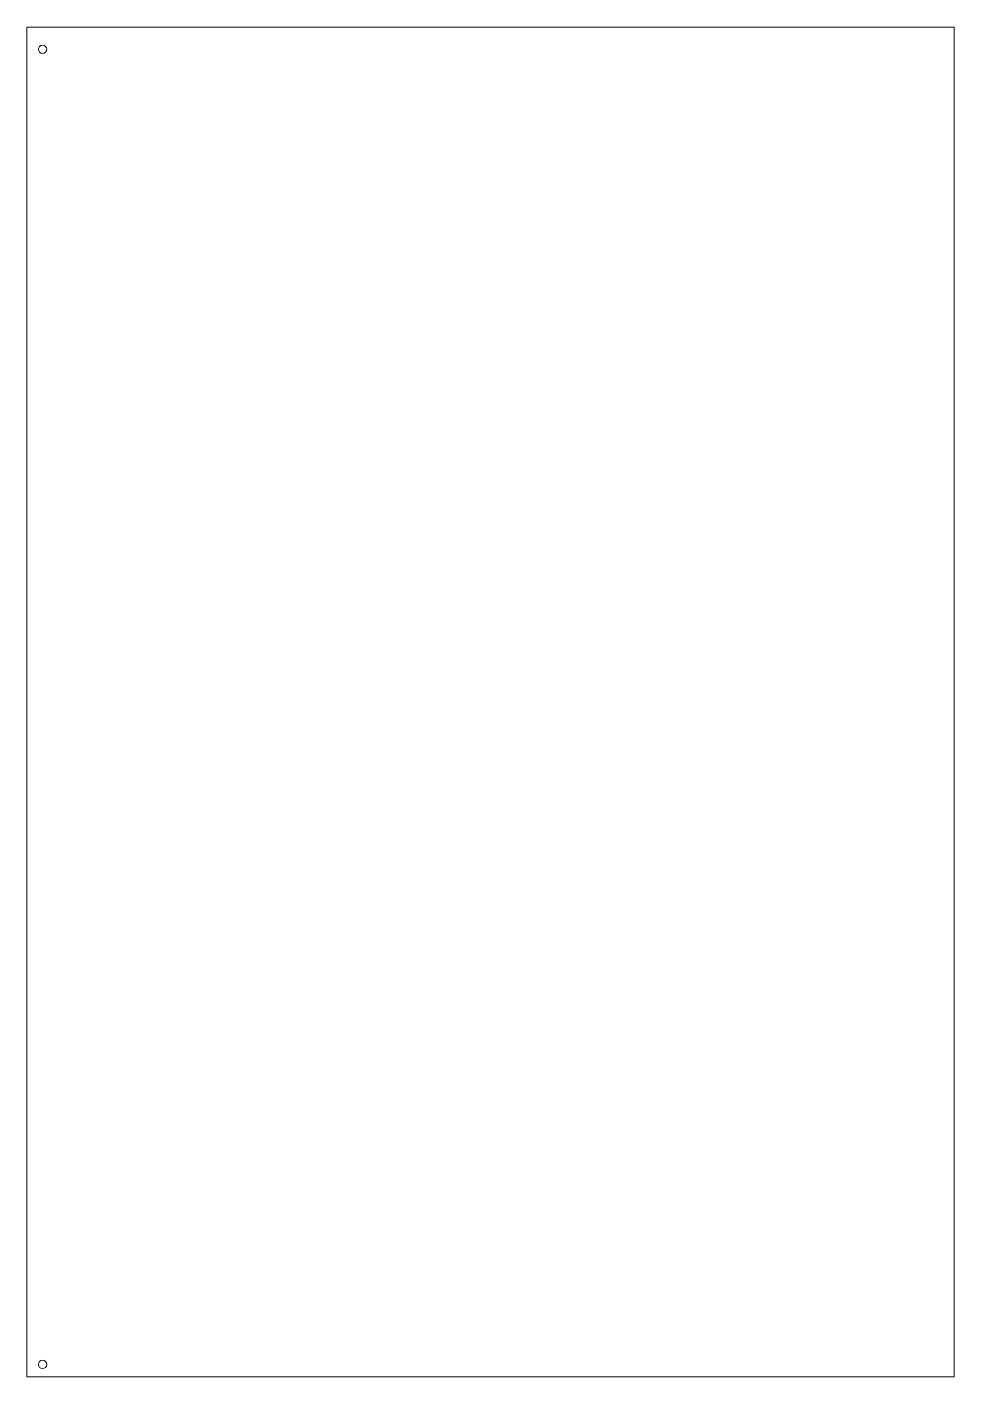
# Model space of a CAD drawing. Header units: millimetres. Extents: x -65 to 64, y -94 to 94.
import ezdxf

# ---------------------------------------------------------------- set-up
doc = ezdxf.new("R2010")
doc.units = ezdxf.units.MM
doc.header["$MEASUREMENT"] = 0
doc.layers.add('Camada 1', color=7, linetype='Continuous')

msp = doc.modelspace()

# ---------------------------------------------------------------- linework, layer by layer
at = {"layer": 'Camada 1', "color": 2, "lineweight": 20}
msp.add_open_spline([(-64.5713, 93.8947), (-64.5713, 93.8947), (64.4287, 93.8947), (64.4287, 93.8947), (64.4287, 93.8947), (64.4287, -93.9053), (64.4287, -93.9053), (64.4287, -93.9053), (-64.5713, -93.9053), (-64.5713, -93.9053), (-64.5713, -93.9053), (-64.5713, 93.8947), (-64.5713, 93.8947)], degree=3, knots=[0, 0, 0, 0, 0.25, 0.25, 0.25, 0.5, 0.5, 0.5, 0.75, 0.75, 0.75, 1, 1, 1, 1], dxfattribs=at)
at = {"layer": 'Camada 1', "color": 114, "lineweight": 9}
for points in [[(-62.3946, 91.3733), (-62.7177, 91.3733), (-62.9796, 91.1114), (-62.9796, 90.7883), (-62.9796, 90.4652), (-62.7177, 90.2033), (-62.3946, 90.2033), (-62.0715, 90.2033), (-61.8096, 90.4652), (-61.8096, 90.7883), (-61.8096, 91.1114), (-62.0715, 91.3733), (-62.3946, 91.3733)], [(-62.3946, -91.5657), (-62.7177, -91.5657), (-62.9796, -91.8276), (-62.9796, -92.1507), (-62.9796, -92.4738), (-62.7177, -92.7357), (-62.3946, -92.7357), (-62.0715, -92.7357), (-61.8096, -92.4738), (-61.8096, -92.1507), (-61.8096, -91.8276), (-62.0715, -91.5657), (-62.3946, -91.5657)]]:
    msp.add_open_spline(points, degree=3, knots=[0, 0, 0, 0, 0.25, 0.25, 0.25, 0.5, 0.5, 0.5, 0.75, 0.75, 0.75, 1, 1, 1, 1], dxfattribs=at)

doc.saveas('drawing.dxf')
